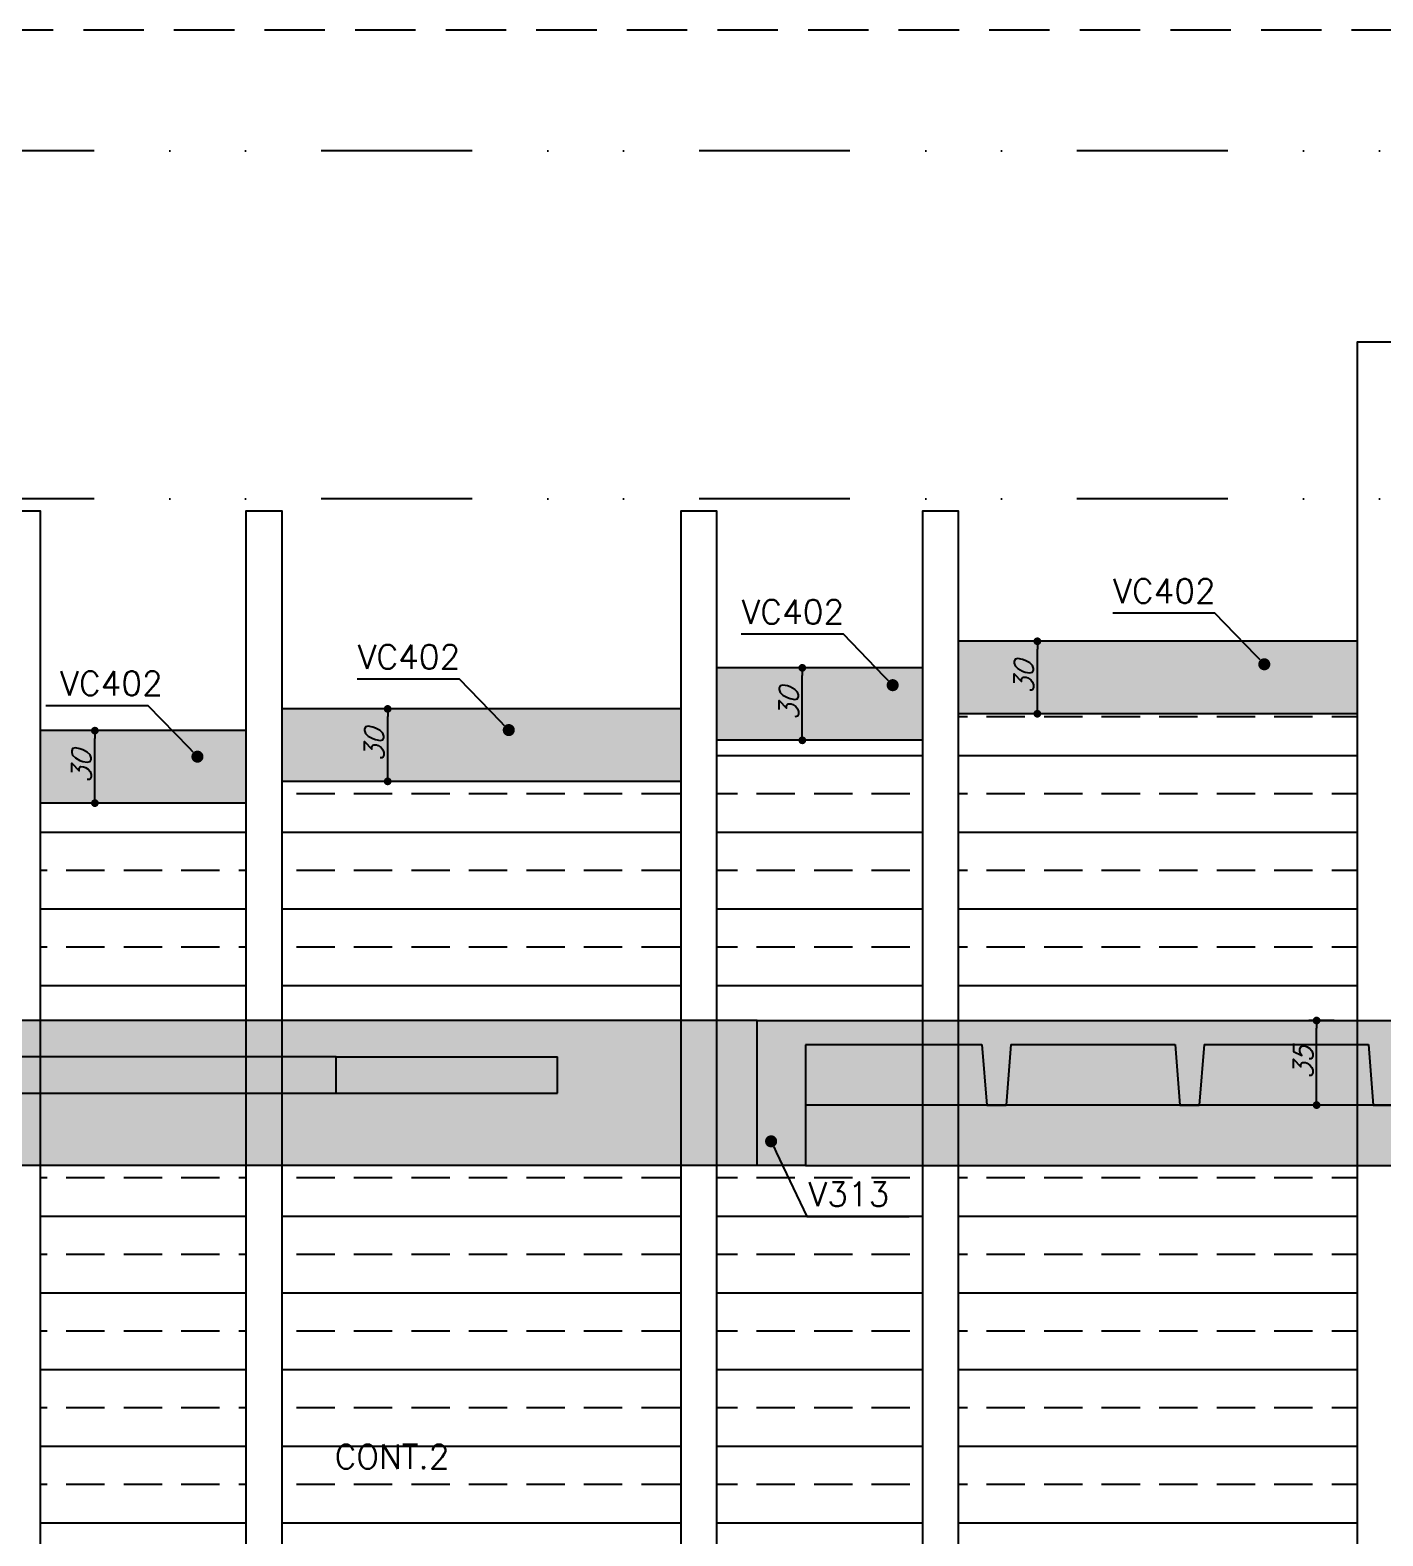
# Model space of a CAD drawing. Header units: millimetres. Extents: x 0 to 8720, y 0 to 4500.
# Drawn here: x 1454 to 2014, y 1106 to 1729 of the extents above; entities that cross this region are included whole.
import ezdxf
from ezdxf import colors
from ezdxf.entities.mleader import LeaderData, LeaderLine
from ezdxf.math import Vec2, Vec3

# ---------------------------------------------------------------- set-up
doc = ezdxf.new("R2010")
doc.units = ezdxf.units.MM
doc.header["$LTSCALE"] = 50
doc.linetypes.add('DASHED', pattern=[0.75, 0.5, -0.25])
doc.linetypes.add('DIVIDE2', pattern=[0.625, 0.25, -0.125, 0, -0.125, 0, -0.125])
for name, color, linetype in [('F-AUX', 2, 'Continuous'), ('F-AUX-RED', 1, 'Continuous'), ('F-CORTE', 4, 'Continuous'), ('F-COTAS', 106, 'Continuous'), ('F-EIXOS-DET', 1, 'Continuous'), ('F-FUNDAÇÃO-VISTA', 253, 'Continuous'), ('F-PERFIL VISTA', 252, 'Continuous'), ('F-SOLIDO-CORTE', 71, 'Continuous'), ('F-TEXTO-YELLOW', 2, 'Continuous'), ('F-VISTA', 2, 'Continuous'), ('F-VISTA SÓLIDO 1', 254, 'Continuous'), ('F-VISTA SÓLIDO 3', 252, 'Continuous')]:
    doc.layers.add(name, color=color, linetype=linetype)
doc.styles.add('CP-TEXT-INCL', font='simplex.shx', dxfattribs={"oblique": 20})
doc.styles.add('MCP', font='simplex.shx')
doc.styles.get("Standard").update_dxf_attribs({"font": 'txt.shx'})
doc.dimstyles.new('CP-COTAS-50', dxfattribs={"dimscale": 0.64, "dimtxt": 12.5, "dimasz": 5, "dimexe": 5, "dimexo": 5, "dimgap": 2.5, "dimtad": 1, "dimdec": 1, "dimdsep": 46, "dimtxsty": 'CP-TEXT-INCL', "dimblk1": 'DOT', "dimblk2": 'DOT', "dimsah": 1, "dimcen": 9, "dimclrd": 256, "dimclre": 256, "dimclrt": 256, "dimadec": 0, "dimazin": 0, "dimtfac": 1, "dimtdec": 1, "dimtmove": 2, "dimatfit": 3, "dimldrblk": 'DOT', "dimfxl": 5, "dimtolj": 1, "dimarcsym": 0})

# ---------------------------------------------------------------- blocks, each defined once
blk = doc.blocks.new('_DOT')
at = {"color": 0, "linetype": 'ByBlock'}
blk.add_line((-0.5, 0), (-1, 0), dxfattribs=at)
at = {"color": 0, "linetype": 'ByBlock', "const_width": 0.5}
blk.add_lwpolyline([(-0.25, 0, 1), (0.25, 0, 1)], format="xyb", close=True, dxfattribs=at)
blk = doc.blocks.new('A$Cba39174f')
at = {"layer": 'F-CORTE'}
for points in [[(11039.05, -4045.2), (11119.05, -4045.2)], [(11039.05, -4055.2), (11041.05, -4080.2), (11049.05, -4080.2)], [(11051.05, -4055.2), (11049.05, -4080.2), (11049.05, -4080.2)], [(11051.05, -4055.2), (11119.05, -4055.2)]]:
    blk.add_lwpolyline(points, dxfattribs=at)
blk = doc.blocks.new('*D77')
at = {"layer": 'F-COTAS', "lineweight": -2, "transparency": 16777216}
for p, q in [((1993.32, 1318.99), (1982.86, 1318.99)), ((1986.06, 1287.19), (1986.06, 1315.79)), ((2006.3, 1283.99), (1982.86, 1283.99))]:
    blk.add_line(p, q, dxfattribs=at)
at = {"layer": 'F-COTAS', "lineweight": -2, "transparency": 16777216, "xscale": 3.2, "yscale": 3.2, "zscale": 3.2}
for p, rotation in [((1986.06, 1318.99), 90), ((1986.06, 1283.99), 270)]:
    blk.add_blockref('_DOT', p, dxfattribs=dict(at, rotation=rotation))
at = {"layer": 'F-COTAS', "transparency": 16777216, "insert": (1980.46, 1301.49), "char_height": 8, "attachment_point": 5, "rotation": 90, "style": 'CP-TEXT-INCL'}
blk.add_mtext('\\A1;35', dxfattribs=at)
blk = doc.blocks.new('*D277')
at = {"layer": 'F-COTAS', "lineweight": -2, "transparency": 16777216}
for p, q in [((1480.13, 1438.99), (1477.11, 1438.99)), ((1480.31, 1412.19), (1480.31, 1435.79)), ((1480.13, 1408.99), (1477.11, 1408.99))]:
    blk.add_line(p, q, dxfattribs=at)
at = {"layer": 'F-COTAS', "lineweight": -2, "transparency": 16777216, "xscale": 3.2, "yscale": 3.2, "zscale": 3.2}
for p, rotation in [((1480.31, 1438.99), 90), ((1480.31, 1408.99), 270)]:
    blk.add_blockref('_DOT', p, dxfattribs=dict(at, rotation=rotation))
at = {"layer": 'F-COTAS', "transparency": 16777216, "insert": (1474.71, 1423.99), "char_height": 8, "attachment_point": 5, "rotation": 90, "style": 'CP-TEXT-INCL'}
blk.add_mtext('\\A1;30', dxfattribs=at)
blk = doc.blocks.new('*D278')
at = {"layer": 'F-COTAS', "lineweight": -2, "transparency": 16777216}
for p, q in [((1601.34, 1447.99), (1598.32, 1447.99)), ((1601.52, 1421.19), (1601.52, 1444.79)), ((1601.34, 1417.99), (1598.32, 1417.99))]:
    blk.add_line(p, q, dxfattribs=at)
at = {"layer": 'F-COTAS', "lineweight": -2, "transparency": 16777216, "xscale": 3.2, "yscale": 3.2, "zscale": 3.2}
for p, rotation in [((1601.52, 1447.99), 90), ((1601.52, 1417.99), 270)]:
    blk.add_blockref('_DOT', p, dxfattribs=dict(at, rotation=rotation))
at = {"layer": 'F-COTAS', "transparency": 16777216, "insert": (1595.92, 1432.99), "char_height": 8, "attachment_point": 5, "rotation": 90, "style": 'CP-TEXT-INCL'}
blk.add_mtext('\\A1;30', dxfattribs=at)
blk = doc.blocks.new('*D279')
at = {"layer": 'F-COTAS', "lineweight": -2, "transparency": 16777216}
for p, q in [((1772.98, 1464.99), (1769.96, 1464.99)), ((1773.16, 1438.19), (1773.16, 1461.79)), ((1772.98, 1434.99), (1769.96, 1434.99))]:
    blk.add_line(p, q, dxfattribs=at)
at = {"layer": 'F-COTAS', "lineweight": -2, "transparency": 16777216, "xscale": 3.2, "yscale": 3.2, "zscale": 3.2}
for p, rotation in [((1773.16, 1464.99), 90), ((1773.16, 1434.99), 270)]:
    blk.add_blockref('_DOT', p, dxfattribs=dict(at, rotation=rotation))
at = {"layer": 'F-COTAS', "transparency": 16777216, "insert": (1767.56, 1449.99), "char_height": 8, "attachment_point": 5, "rotation": 90, "style": 'CP-TEXT-INCL'}
blk.add_mtext('\\A1;30', dxfattribs=at)
blk = doc.blocks.new('*D280')
at = {"layer": 'F-COTAS', "lineweight": -2, "transparency": 16777216}
for p, q in [((1870.28, 1475.99), (1867.26, 1475.99)), ((1870.46, 1449.19), (1870.46, 1472.79)), ((1870.28, 1445.99), (1867.26, 1445.99))]:
    blk.add_line(p, q, dxfattribs=at)
at = {"layer": 'F-COTAS', "lineweight": -2, "transparency": 16777216, "xscale": 3.2, "yscale": 3.2, "zscale": 3.2}
for p, rotation in [((1870.46, 1475.99), 90), ((1870.46, 1445.99), 270)]:
    blk.add_blockref('_DOT', p, dxfattribs=dict(at, rotation=rotation))
at = {"layer": 'F-COTAS', "transparency": 16777216, "insert": (1864.86, 1460.99), "char_height": 8, "attachment_point": 5, "rotation": 90, "style": 'CP-TEXT-INCL'}
blk.add_mtext('\\A1;30', dxfattribs=at)

msp = doc.modelspace()

# ---------------------------------------------------------------- hatches: boundary and pattern name
at = {"layer": 'F-PERFIL VISTA', "ltscale": 2}
h = msp.add_hatch(dxfattribs=at)
h.set_pattern_fill('ANSI33', color=253, scale=5, angle=135, style=0)
h.paths.add_polyline_path([(1837.7, 1445.99), (1837.7, 1318.99), (2003, 1318.99), (2003, 1445.99)])
h = msp.add_hatch(dxfattribs=at)
h.set_pattern_fill('ANSI33', color=253, scale=5, angle=135, style=0)
h.paths.add_polyline_path([(1737.7, 1434.99), (1737.7, 1318.99), (1823, 1318.99), (1823, 1434.99)])
h = msp.add_hatch(dxfattribs=at)
h.set_pattern_fill('ANSI33', color=253, scale=5, angle=135, style=0)
h.paths.add_polyline_path([(1557.7, 1417.99), (1557.7, 1318.99), (1723, 1318.99), (1723, 1417.99)])
h = msp.add_hatch(dxfattribs=at)
h.set_pattern_fill('ANSI33', color=253, scale=5, angle=135, style=0)
h.paths.add_polyline_path([(1457.7, 1408.99), (1457.7, 1318.99), (1543, 1318.99), (1543, 1408.99)])
h = msp.add_hatch(dxfattribs=at)
h.set_pattern_fill('ANSI33', color=253, scale=5, angle=135, style=0)
h.set_pattern_definition([(180, (0, 2000), (-4e-15, -31.75), []), (180, (-15.875, 2015.875), (-4e-15, -31.75), [15.875, -7.9375])])
h.paths.add_polyline_path([(568, 600.99), (440, 600.99), (440, 346.99), (568, 346.99)])
h.paths.add_polyline_path([(703, 600.99), (582.7, 600.99), (582.7, 346.99), (703, 346.99)])
h.paths.add_polyline_path([(883, 600.99), (717.7, 600.99), (717.7, 346.99), (883, 346.99)])
h.paths.add_polyline_path([(983, 600.99), (897.7, 600.99), (897.7, 346.99), (983, 346.99)])
h.paths.add_polyline_path([(1163, 600.99), (997.7, 600.99), (997.7, 346.99), (1163, 346.99)])
h.paths.add_polyline_path([(1263, 600.99), (1177.7, 600.99), (1177.7, 346.99), (1263, 346.99)])
h.paths.add_polyline_path([(1443, 600.99), (1277.7, 600.99), (1277.7, 346.99), (1443, 346.99)])
h.paths.add_polyline_path([(1543, 600.99), (1457.7, 600.99), (1457.7, 346.99), (1543, 346.99)])
h.paths.add_polyline_path([(1723, 600.99), (1557.7, 600.99), (1557.7, 346.99), (1723, 346.99)])
h.paths.add_polyline_path([(1823, 600.99), (1737.7, 600.99), (1737.7, 346.99), (1823, 346.99)])
h.paths.add_polyline_path([(2003, 600.99), (1837.7, 600.99), (1837.7, 346.99), (2003, 346.99)])
h.paths.add_polyline_path([(2103, 600.99), (2017.7, 600.99), (2017.7, 346.99), (2103, 346.99)])
h.paths.add_polyline_path([(2283, 600.99), (2117.7, 600.99), (2117.7, 346.99), (2283, 346.99)])
h.paths.add_polyline_path([(2383, 600.99), (2297.7, 600.99), (2297.7, 346.99), (2383, 346.99)])
h.paths.add_polyline_path([(2563, 600.99), (2397.7, 600.99), (2397.7, 346.99), (2563, 346.99)])
h.paths.add_polyline_path([(2663, 600.99), (2577.7, 600.99), (2577.7, 346.99), (2663, 346.99)])
h.paths.add_polyline_path([(2783.49, 600.99), (2677.7, 600.99), (2677.7, 346.99), (2783.49, 346.99)])
h.paths.add_polyline_path([(2783.49, 906.99), (2677.7, 906.99), (2677.7, 652.99), (2783.49, 652.99)])
h.paths.add_polyline_path([(2783.49, 1258.99), (2677.7, 1258.99), (2677.7, 958.99), (2783.49, 958.99)])
h.paths.add_polyline_path([(2663, 1258.99), (2577.7, 1258.99), (2577.7, 958.99), (2663, 958.99)])
h.paths.add_polyline_path([(2663, 906.99), (2577.7, 906.99), (2577.7, 652.99), (2663, 652.99)])
h.paths.add_polyline_path([(2563, 906.99), (2397.7, 906.99), (2397.7, 652.99), (2563, 652.99)])
h.paths.add_polyline_path([(2563, 1258.99), (2397.7, 1258.99), (2397.7, 958.99), (2563, 958.99)])
h.paths.add_polyline_path([(2383, 1258.99), (2297.7, 1258.99), (2297.7, 958.99), (2383, 958.99)])
h.paths.add_polyline_path([(2283, 1258.99), (2117.7, 1258.99), (2117.7, 958.99), (2283, 958.99)])
h.paths.add_polyline_path([(2383, 906.99), (2297.7, 906.99), (2297.7, 652.99), (2383, 652.99)])
h.paths.add_polyline_path([(2283, 906.99), (2117.7, 906.99), (2117.7, 652.99), (2283, 652.99)])
h.paths.add_polyline_path([(2103, 906.99), (2017.7, 906.99), (2017.7, 652.99), (2103, 652.99)])
h.paths.add_polyline_path([(2003, 906.99), (1837.7, 906.99), (1837.7, 652.99), (2003, 652.99)])
h.paths.add_polyline_path([(2003, 1258.99), (1837.7, 1258.99), (1837.7, 958.99), (2003, 958.99)])
h.paths.add_polyline_path([(2103, 1258.99), (2017.7, 1258.99), (2017.7, 958.99), (2103, 958.99)])
h.paths.add_polyline_path([(1823, 906.99), (1737.7, 906.99), (1737.7, 652.99), (1823, 652.99)])
h.paths.add_polyline_path([(1823, 1258.99), (1774.5, 1258.99), (1754.5, 1258.99), (1737.7, 1258.99), (1737.7, 958.99), (1823, 958.99)])
h.paths.add_polyline_path([(1723, 1258.99), (1557.7, 1258.99), (1557.7, 958.99), (1723, 958.99)])
h.paths.add_polyline_path([(1723, 906.99), (1557.7, 906.99), (1557.7, 652.99), (1723, 652.99)])
h.paths.add_polyline_path([(1543, 906.99), (1457.7, 906.99), (1457.7, 652.99), (1543, 652.99)])
h.paths.add_polyline_path([(1443, 906.99), (1277.7, 906.99), (1277.7, 652.99), (1443, 652.99)])
h.paths.add_polyline_path([(1443, 1258.99), (1335.5, 1258.99), (1316.5, 1258.99), (1277.7, 1258.99), (1277.7, 958.99), (1443, 958.99)])
h.paths.add_polyline_path([(1543, 1258.99), (1457.7, 1258.99), (1457.7, 958.99), (1543, 958.99)])
h.paths.add_polyline_path([(1263, 1258.99), (1177.7, 1258.99), (1177.7, 958.99), (1263, 958.99)])
h.paths.add_polyline_path([(1263, 906.99), (1177.7, 906.99), (1177.7, 652.99), (1263, 652.99)])
h.paths.add_polyline_path([(1163, 906.99), (997.7, 906.99), (997.7, 652.99), (1163, 652.99)])
h.paths.add_polyline_path([(983, 906.99), (897.7, 906.99), (897.7, 652.99), (983, 652.99)])
h.paths.add_polyline_path([(983, 1258.99), (970, 1258.99), (951, 1258.99), (897.7, 1258.99), (897.7, 958.99), (983, 958.99)])
h.paths.add_polyline_path([(1163, 1258.99), (997.7, 1258.99), (997.7, 958.99), (1163, 958.99)])
h.paths.add_polyline_path([(883, 1258.99), (717.7, 1258.99), (717.7, 958.99), (883, 958.99)])
h.paths.add_polyline_path([(703, 1258.99), (671, 1258.99), (652, 1258.99), (582.7, 1258.99), (582.7, 958.99), (703, 958.99)])
h.paths.add_polyline_path([(568, 1258.99), (440, 1258.99), (440, 958.99), (568, 958.99)])
h.paths.add_polyline_path([(568, 906.99), (440, 906.99), (440, 652.99), (568, 652.99)])
h.paths.add_polyline_path([(703, 906.99), (582.7, 906.99), (582.7, 652.99), (703, 652.99)])
h.paths.add_polyline_path([(883, 906.99), (717.7, 906.99), (717.7, 652.99), (883, 652.99)])
at = {"layer": 'F-SOLIDO-CORTE'}
h = msp.add_hatch(color=256, dxfattribs=at)
h.dxf.hatch_style = 1
h.paths.add_polyline_path([(970, 1288.99), (1157.61, 1288.99), (1201.4, 1288.99), (1316.5, 1288.99), (1316.5, 1258.99), (1318.9, 1258.99), (1335.5, 1258.99), (1335.5, 1264.68), (1335.5, 1288.99), (1580.24, 1288.99), (1580.24, 1293.08), (1580.24, 1303.99), (1335.5, 1303.99), (1335.5, 1318.99), (1316.5, 1318.99), (1316.5, 1303.99), (1201.4, 1303.99), (1157.61, 1303.99), (970, 1303.99), (970, 1318.99), (951, 1318.99), (951, 1303.99), (946.37, 1303.99), (728.13, 1303.99), (671, 1303.99), (671, 1318.99), (652, 1318.99), (652, 1303.99), (488.63, 1303.99), (474.1, 1303.99), (469.04, 1303.99), (461.84, 1303.99), (440, 1303.99), (440, 1378.99), (414.85, 1378.99), (414.85, 1258.99), (440, 1258.99), (440, 1288.99), (461.84, 1288.99), (469.04, 1288.99), (474.1, 1288.99), (488.63, 1288.99), (652, 1288.99), (652, 1258.99), (668.6, 1258.99), (671, 1258.99), (671, 1264.68), (671, 1288.99), (728.13, 1288.99), (946.37, 1288.99), (951, 1288.99), (951, 1258.99), (953.4, 1258.99), (970, 1258.99), (970, 1264.68)])
h = msp.add_hatch(color=256, dxfattribs=at)
h.dxf.hatch_style = 1
h.paths.add_polyline_path([(1774.5, 1308.99), (1847.5, 1308.99), (1849.5, 1283.99), (1857.5, 1283.99), (1859.5, 1308.99), (1927.5, 1308.99), (1929.5, 1283.99), (1937.5, 1283.99), (1939.5, 1308.99), (2007.5, 1308.99), (2009.5, 1283.99), (2017.5, 1283.99), (2019.5, 1308.99), (2087.5, 1308.99), (2089.5, 1283.99), (2097.5, 1283.99), (2099.5, 1308.99), (2167.5, 1308.99), (2169.5, 1283.99), (2177.5, 1283.99), (2179.5, 1308.99), (2247.5, 1308.99), (2249.5, 1283.99), (2257.5, 1283.99), (2259.5, 1308.99), (2327.5, 1308.99), (2329.5, 1283.99), (2337.5, 1283.99), (2339.5, 1308.99), (2407.5, 1308.99), (2409.5, 1283.99), (2417.5, 1283.99), (2419.5, 1308.99), (2487.5, 1308.99), (2489.5, 1283.99), (2497.5, 1283.99), (2499.5, 1308.99), (2567.5, 1308.99), (2569.5, 1283.99), (2577.5, 1283.99), (2579.5, 1308.99), (2647.5, 1308.99), (2689.5, 1308.99), (2689.5, 1283.99), (2724.07, 1283.99), (2724.6, 1283.99), (2726.04, 1283.99), (2728.5, 1283.99), (2728.5, 1288.39), (2728.5, 1318.99), (2727.93, 1318.99), (2726.04, 1318.99), (2724.6, 1318.99), (2724.07, 1318.99), (2689.5, 1318.99), (2647.5, 1318.99), (2567.5, 1318.99), (2487.5, 1318.99), (2407.5, 1318.99), (2327.5, 1318.99), (2247.5, 1318.99), (2167.5, 1318.99), (2087.5, 1318.99), (2007.5, 1318.99), (1927.5, 1318.99), (1847.5, 1318.99), (1774.5, 1318.99), (1771.97, 1318.99), (1754.5, 1318.99), (1754.5, 1311.41), (1754.5, 1258.99), (1771.97, 1258.99), (1774.5, 1258.99), (1774.5, 1266.58)])
at = {"layer": 'F-VISTA SÓLIDO 1'}
h = msp.add_hatch(color=256, dxfattribs=at)
h.dxf.hatch_style = 1
h.paths.add_polyline_path([(1837.7, 1445.99), (1837.7, 1475.99), (2003, 1475.99), (2003, 1445.99)])
h = msp.add_hatch(color=256, dxfattribs=at)
h.dxf.hatch_style = 1
h.paths.add_polyline_path([(1737.7, 1434.99), (1737.7, 1464.99), (1823, 1464.99), (1823, 1434.99)])
h = msp.add_hatch(color=256, dxfattribs=at)
h.dxf.hatch_style = 1
h.paths.add_polyline_path([(1557.7, 1417.99), (1557.7, 1447.99), (1723, 1447.99), (1723, 1417.99)])
h = msp.add_hatch(color=256, dxfattribs=at)
h.dxf.hatch_style = 1
h.paths.add_polyline_path([(1457.7, 1408.99), (1457.7, 1438.99), (1543, 1438.99), (1543, 1408.99)])
h = msp.add_hatch(color=256, dxfattribs=at)
h.dxf.hatch_style = 1
h.paths.add_polyline_path([(1335.5, 1318.99), (1335.5, 1303.99), (1580.24, 1303.99), (1580.24, 1293.08), (1580.24, 1288.99), (1335.5, 1288.99), (1335.5, 1264.68), (1335.5, 1258.99), (1754.5, 1258.99), (1754.5, 1311.41), (1754.5, 1318.99)])
h = msp.add_hatch(color=256, dxfattribs=at)
h.dxf.hatch_style = 1
h.paths.add_polyline_path([(2783.49, 1283.99), (1774.5, 1283.99), (1774.5, 1266.58), (1774.5, 1258.99), (2783.49, 1258.99)])
at = {"layer": 'F-VISTA SÓLIDO 3'}
h = msp.add_hatch(color=256, dxfattribs=at)
h.dxf.hatch_style = 1
h.paths.add_polyline_path([(1671.83, 1303.99), (1580.24, 1303.99), (1580.24, 1293.08), (1580.24, 1288.99), (1671.83, 1288.99), (1671.83, 1288.99)])
h = msp.add_hatch(color=256, dxfattribs=at)
h.dxf.hatch_style = 1
h.paths.add_polyline_path([(1847.5, 1308.99), (1774.5, 1308.99), (1774.5, 1283.99), (1849.5, 1283.99)])
h = msp.add_hatch(color=256, dxfattribs=at)
h.dxf.hatch_style = 1
h.paths.add_polyline_path([(1927.5, 1308.99), (1859.5, 1308.99), (1857.5, 1283.99), (1929.5, 1283.99)])
h = msp.add_hatch(color=256, dxfattribs=at)
h.dxf.hatch_style = 1
h.paths.add_polyline_path([(2007.5, 1308.99), (1939.5, 1308.99), (1937.5, 1283.99), (2009.5, 1283.99)])

# ---------------------------------------------------------------- linework, layer by layer
at = {"layer": 'F-AUX', "color": 1, "linetype": 'DASHED'}
msp.add_lwpolyline([(2888.05, 179.99), (2888.05, 1728.99), (365, 1728.99), (365, 179.99)], dxfattribs=at)
at = {"layer": 'F-CORTE'}
for points in [[(1774.5, 1308.99), (1774.5, 1266.58), (1774.5, 1258.99), (1771.97, 1258.99), (1754.5, 1258.99), (1754.5, 1311.41), (1754.5, 1318.99), (1771.97, 1318.99), (1774.5, 1318.99)], [(1774.5, 1318.99), (1847.5, 1318.99)], [(1335.5, 1288.99), (1580.24, 1288.99), (1580.24, 1293.08), (1580.24, 1303.99), (1335.5, 1303.99)], [(1847.5, 1308.99), (1774.5, 1308.99)]]:
    msp.add_lwpolyline(points, dxfattribs=at)
at = {"layer": 'F-EIXOS-DET', "color": 1, "linetype": 'DIVIDE2', "ltscale": 5}
for p, q in [((2888.05, 1678.99), (365, 1678.99)), ((2888.05, 1534.99), (365, 1534.99))]:
    msp.add_line(p, q, dxfattribs=at)
at = {"layer": 'F-FUNDAÇÃO-VISTA'}
for points in [[(2003, 179.99), (2003, 1599.99), (2017.7, 1599.99), (2017.7, 179.99)], [(1443, 179.99), (1443, 1529.99), (1457.7, 1529.99), (1457.7, 179.99)], [(1543, 179.99), (1543, 1529.99), (1557.7, 1529.99), (1557.7, 179.99)], [(1723, 179.99), (1723, 1529.99), (1737.7, 1529.99), (1737.7, 179.99)], [(1823, 179.99), (1823, 1529.99), (1837.7, 1529.99), (1837.7, 179.99)]]:
    msp.add_lwpolyline(points, dxfattribs=at)
at = {"layer": 'F-VISTA'}
for p, q in [((2003, 1475.99), (1837.7, 1475.99)), ((1823, 1464.99), (1737.7, 1464.99)), ((1723, 1447.99), (1557.7, 1447.99)), ((2003, 1445.99), (1837.7, 1445.99)), ((1543, 1438.99), (1457.7, 1438.99)), ((1823, 1434.99), (1737.7, 1434.99)), ((1723, 1417.99), (1557.7, 1417.99)), ((1543, 1408.99), (1457.7, 1408.99)), ((1754.5, 1318.99), (1335.5, 1318.99)), ((1754.5, 1258.99), (1335.5, 1258.99))]:
    msp.add_line(p, q, dxfattribs=at)
at = {"layer": 'F-VISTA', "linetype": 'Continuous'}
for p, q in [((1580.24, 1303.99), (1671.83, 1303.99)), ((1671.83, 1288.99), (1671.83, 1303.99)), ((1580.24, 1288.99), (1671.83, 1288.99))]:
    msp.add_line(p, q, dxfattribs=at)
at = {"layer": 'F-VISTA'}
for points in [[(1774.5, 1258.99), (2783.49, 1258.99), (2783.49, 1298.99)], [(2689.5, 1283.99), (1774.5, 1283.99)]]:
    msp.add_lwpolyline(points, dxfattribs=at)

# ---------------------------------------------------------------- block references
at = {"layer": 'F-CORTE'}
for p in [(-9191.55, 5364.2), (-9111.55, 5364.2), (-9031.55, 5364.2)]:
    msp.add_blockref('A$Cba39174f', p, dxfattribs=at)

# ---------------------------------------------------------------- texts
at = {"layer": 'F-TEXTO-YELLOW', "style": 'MCP'}
for s, p in [('VC402', (1901.89, 1491.81)), ('VC402', (1748.06, 1483.16)), ('VC402', (1589.14, 1464.57)), ('VC402', (1465.99, 1453.56)), ('V313', (1775.76, 1242.14)), ('CONT.2', (1579.53, 1133.42))]:
    msp.add_text(s, height=10, dxfattribs=at).set_placement(p)

# ---------------------------------------------------------------- dimensions: what is measured, and where the dimension line sits
at = {"layer": 'F-COTAS'}
for base, p1, p2, picture, middle in [((1870.46, 1475.99), (1873.48, 1445.99), (1873.48, 1475.99), '*D280', (1864.86, 1460.99)), ((1773.16, 1464.99), (1776.18, 1434.99), (1776.18, 1464.99), '*D279', (1767.56, 1449.99)), ((1601.52, 1447.99), (1604.54, 1417.99), (1604.54, 1447.99), '*D278', (1595.92, 1432.99)), ((1480.31, 1438.99), (1483.33, 1408.99), (1483.33, 1438.99), '*D277', (1474.71, 1423.99)), ((1986.06, 1318.99), (2009.5, 1283.99), (1996.52, 1318.99), '*D77', (1980.46, 1301.49))]:
    dim = msp.add_linear_dim(base=base, p1=p1, p2=p2, angle=90, dimstyle='CP-COTAS-50', dxfattribs=at)
    dim.commit()
    dim.dimension.update_dxf_attribs({"geometry": picture, "text_midpoint": middle})

# ---------------------------------------------------------------- leaders
at = {"layer": 'F-AUX-RED'}
ml = msp.add_multileader_mtext('Standard', dxfattribs=at)
ml.set_content('', color=256)
ml.set_leader_properties()
ml.set_arrow_properties(name='DOT')
ml.build(insert=Vec2(0, 0))
ml.multileader.update_dxf_attribs({"text_right_attachment_type": 6, "text_top_attachment_type": 0, "text_bottom_attachment_type": 0, "dogleg_length": 0.36, "arrow_head_size": 5})
ctx = ml.context
ctx.base_point, ctx.char_height, ctx.arrow_head_size, ctx.landing_gap_size, ctx.plane_origin = Vec3(1901.56, 1487.65), 0.18, 5, 0.09, Vec3(1958.85, 1518.65)
ctx.right_attachment, ctx.text_align_type = 6, 2
notes = []
notes.append((ctx, [(0, (1, 1, 0), (1944, 1487.56), (-1, 0), 42.26, [(0, [(1964.4, 1466.47)], 256, [])])]))
ctx.mtext.insert, ctx.mtext.alignment, ctx.mtext.flow_direction = Vec3(1901.65, 1487.74), 3, 5
ml = msp.add_multileader_mtext('Standard', dxfattribs=at)
ml.set_content('', color=256)
ml.set_leader_properties()
ml.set_arrow_properties(name='DOT')
ml.build(insert=Vec2(0, 0))
ml.multileader.update_dxf_attribs({"text_right_attachment_type": 6, "text_top_attachment_type": 0, "text_bottom_attachment_type": 0, "dogleg_length": 0.36, "arrow_head_size": 5})
ctx = ml.context
ctx.base_point, ctx.char_height, ctx.arrow_head_size, ctx.landing_gap_size, ctx.plane_origin = Vec3(1747.73, 1478.99), 0.18, 5, 0.09, Vec3(1805.03, 1510)
ctx.right_attachment, ctx.text_align_type = 6, 2
notes.append((ctx, [(0, (1, 1, 0), (1790.18, 1478.9), (-1, 0), 42.26, [(0, [(1810.57, 1457.82)], 256, [])])]))
ctx.mtext.insert, ctx.mtext.alignment, ctx.mtext.flow_direction = Vec3(1747.82, 1479.08), 3, 5
ml = msp.add_multileader_mtext('Standard', dxfattribs=at)
ml.set_content('', color=256)
ml.set_leader_properties()
ml.set_arrow_properties(name='DOT')
ml.build(insert=Vec2(0, 0))
ml.multileader.update_dxf_attribs({"text_right_attachment_type": 6, "text_top_attachment_type": 0, "text_bottom_attachment_type": 0, "dogleg_length": 0.36, "arrow_head_size": 5})
ctx = ml.context
ctx.base_point, ctx.char_height, ctx.arrow_head_size, ctx.landing_gap_size, ctx.plane_origin = Vec3(1588.81, 1460.4), 0.18, 5, 0.09, Vec3(1646.11, 1491.41)
ctx.right_attachment, ctx.text_align_type = 6, 2
notes.append((ctx, [(0, (1, 1, 0), (1631.26, 1460.31), (-1, 0), 42.26, [(0, [(1651.65, 1439.23)], 256, [])])]))
ctx.mtext.insert, ctx.mtext.alignment, ctx.mtext.flow_direction = Vec3(1588.9, 1460.49), 3, 5
ml = msp.add_multileader_mtext('Standard', dxfattribs=at)
ml.set_content('', color=256)
ml.set_leader_properties()
ml.set_arrow_properties(name='DOT')
ml.build(insert=Vec2(0, 0))
ml.multileader.update_dxf_attribs({"text_right_attachment_type": 6, "text_top_attachment_type": 0, "text_bottom_attachment_type": 0, "dogleg_length": 0.36, "arrow_head_size": 5})
ctx = ml.context
ctx.base_point, ctx.char_height, ctx.arrow_head_size, ctx.landing_gap_size, ctx.plane_origin = Vec3(1459.93, 1449.4), 0.18, 5, 0.09, Vec3(1517.22, 1480.4)
ctx.right_attachment, ctx.text_align_type = 6, 2
notes.append((ctx, [(0, (1, 1, 0), (1502.37, 1449.31), (-1, 0), 42.26, [(0, [(1522.77, 1428.22)], 256, [])])]))
ctx.mtext.insert, ctx.mtext.alignment, ctx.mtext.flow_direction = Vec3(1460.02, 1449.49), 3, 5
ml = msp.add_multileader_mtext('Standard', dxfattribs=at)
ml.set_content('', color=256)
ml.set_leader_properties()
ml.set_arrow_properties(name='DOT')
ml.build(insert=Vec2(0, 0))
ml.multileader.update_dxf_attribs({"text_right_attachment_type": 6, "text_top_attachment_type": 0, "text_bottom_attachment_type": 0, "dogleg_length": 0.36, "arrow_head_size": 5})
ctx = ml.context
ctx.base_point, ctx.char_height, ctx.arrow_head_size, ctx.landing_gap_size, ctx.plane_origin = Vec3(1817.36, 1237.88), 0.18, 5, 0.09, Vec3(1760.24, 1268.98)
ctx.right_attachment = 6
notes.append((ctx, [(0, (1, 1, 0), (1775.09, 1237.88), (1, 0), 42.26, [(0, [(1760.24, 1268.98)], 256, [])])]))
ctx.mtext.insert, ctx.mtext.flow_direction = Vec3(1817.45, 1237.97), 5
for ctx, leaders in notes:
    for number, flags, end, landing, length, lines in leaders:
        leader = LeaderData()
        leader.index, (leader.has_last_leader_line, leader.has_dogleg_vector, leader.attachment_direction) = number, flags
        leader.last_leader_point, leader.dogleg_vector, leader.dogleg_length = Vec3(end), Vec3(landing), length
        for number, points, colour, breaks in lines:
            line = LeaderLine()
            line.index, line.vertices, line.color, line.breaks = number, Vec3.list(points), colors.encode_raw_color(colour), breaks
            leader.lines.append(line)
        ctx.leaders.append(leader)

doc.saveas('drawing.dxf')
